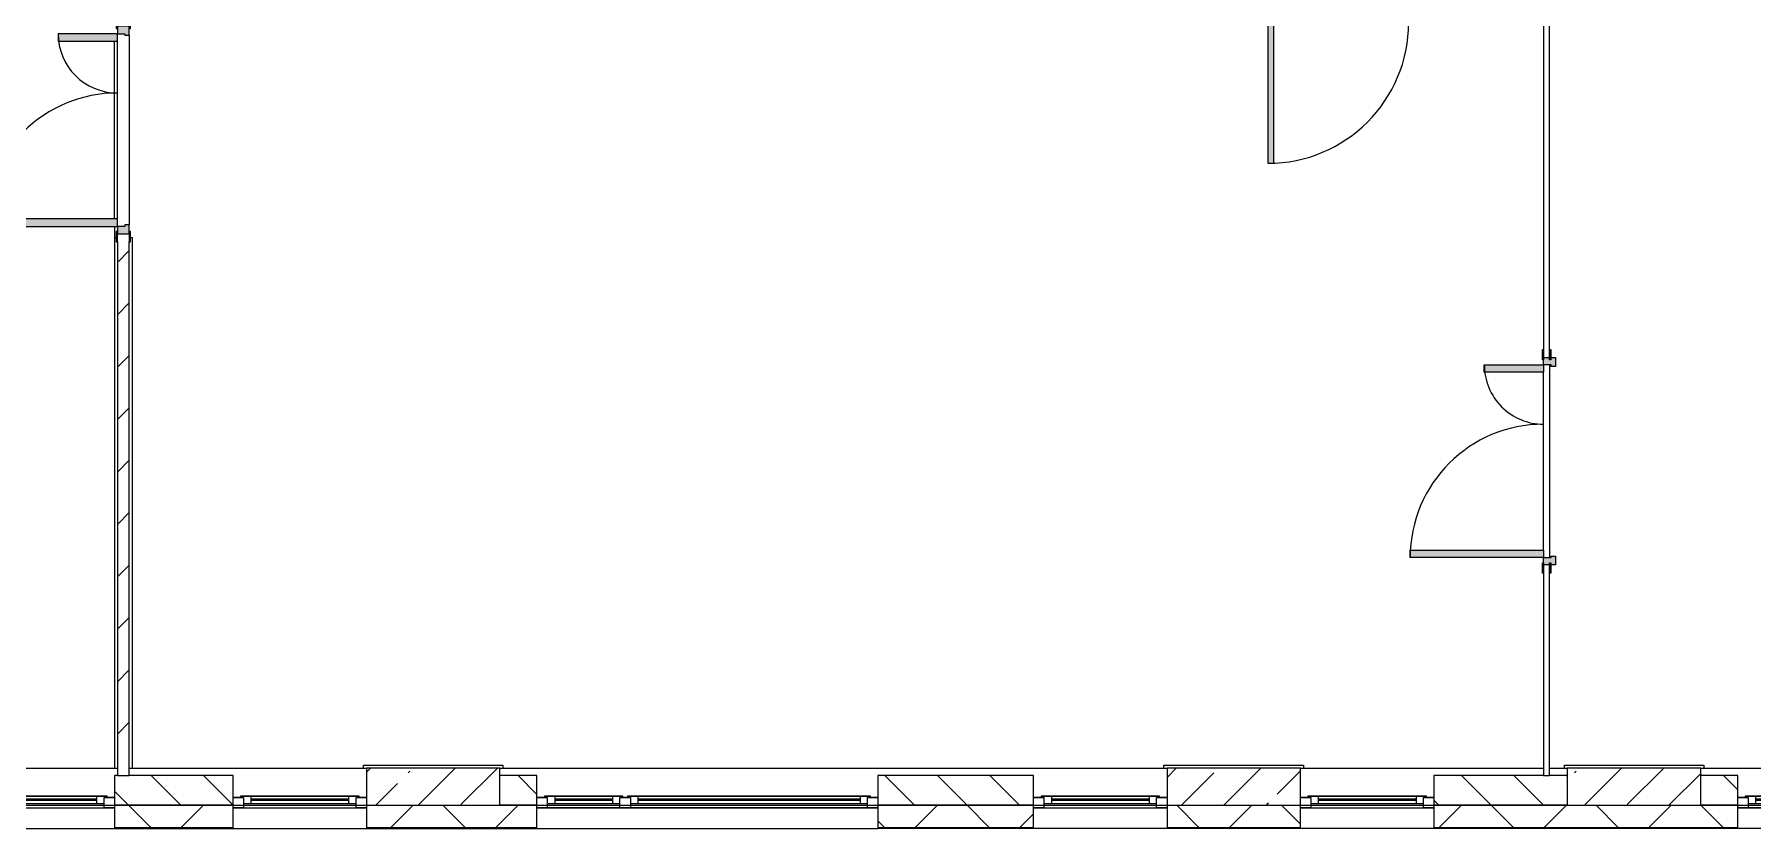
# Model space of a CAD drawing. Header units: millimetres. Extents: x 35378 to 237579, y -8553 to 29000.
# Drawn here: x 199785 to 211375, y -258 to 5100 of the extents above; entities that cross this region are included whole.
import ezdxf

# ---------------------------------------------------------------- set-up
doc = ezdxf.new("R2010")
doc.units = ezdxf.units.MM
for name, color, linetype, lineweight, true_color in [('A-DOOR-1', 7, 'Continuous', 5, 0xaaaaaa), ('A-DOOR-2', 7, 'Continuous', 5, 0xe2e2e2), ('A-DOOR-FRAM-1', 7, 'Continuous', 5, 0xe2e2e2), ('A-DOOR-FRAM-2', 7, 'Continuous', 5, 0xaaaaaa), ('A-FLOR-2', 7, 'Continuous', 5, 0xaaaaaa)]:
    doc.layers.add(name, color=color, linetype=linetype, lineweight=lineweight, true_color=true_color)
for name, color, linetype, lineweight in [('A-GLAZ-2', 7, 'Continuous', 5), ('A-WALL', 7, 'Continuous', 9), ('A-WALL-4', 7, 'Continuous', 5), ('I-WALL-3', 7, 'Continuous', 5), ('S-COLS-1', 7, 'Continuous', 5)]:
    doc.layers.add(name, color=color, linetype=linetype, lineweight=lineweight)

# ---------------------------------------------------------------- blocks, each defined once
blk = doc.blocks.new('BSC_Колонна _Прямоугольная - 250х900-23282983-3_5_2_птичка')
at = {"layer": 'S-COLS-1'}
h = blk.add_hatch(dxfattribs=at)
h.set_pattern_fill('FP_123', color=256, style=0, pattern_type=2)
h.set_pattern_definition([(45, (-99480, -25), (-285.1231, 285.1231), []), (45, (-99194.88, -25), (-285.1231, 285.1231), [504.031, -100.806, 16.764, -84.042])])
h.paths.add_polyline_path([(450, -125), (450, 125), (-450, 125), (-450, -125), (267, -125)])
for p, q in [((450, 125), (-450, 125)), ((-450, 125), (-450, -125)), ((450, -125), (450, 125)), ((-450, -125), (450, -125))]:
    blk.add_line(p, q, dxfattribs=at)
blk = doc.blocks.new('110_Дверь_СКБ_1Ст_Внутренняя1 - Д-7а_л__950x2100h_Туалет-V95-3_5_2_птичка')
at = {"layer": 'A-DOOR-1'}
h = blk.add_hatch(dxfattribs=at)
h.set_pattern_fill('FP_125', color=256, style=0, pattern_type=2)
h.set_pattern_definition([(135, (1776.41, 174.685), (-14.14214, -14.14214), []), (225, (1776.41, 174.685), (14.14214, -14.14214), [])])
h.paths.add_polyline_path([(537.5, 110), (512.5, 110), (512.5, -110), (537.5, -110)])
at = {"layer": 'A-DOOR-2'}
h = blk.add_hatch(color=256, dxfattribs=at)
h.paths.add_polyline_path([(487.5, 110), (487.5, 70), (477.5, 70), (477.5, 30), (512.5, 30), (512.5, 110)])
h.paths.add_polyline_path([(-462.5, 110), (-487.5, 110), (-487.5, 30), (-452.5, 30), (-452.5, 70), (-462.5, 70)])
at = {"layer": 'A-DOOR-FRAM-1'}
for points in [[(487.5, 1060), (447.5, 1060), (450.2, 110), (487.5, 110), (487.5, 1009.5)], [(-542.5, 118), (-542.5, 110), (-472.5, 110), (-472.5, 118)], [(567.5, 118), (497.5, 118), (497.5, 110), (567.5, 110)], [(-472.5, 30), (-487.5, 30), (-487.5, -110), (-472.5, -110)], [(512.5, 30), (497.5, 30), (497.5, -110), (512.5, -110)], [(-542.5, -110), (-542.5, -118), (-472.5, -118), (-472.5, -110)], [(567.5, -110), (497.5, -110), (497.5, -118), (567.5, -118)]]:
    blk.add_hatch(color=256, dxfattribs=at).paths.add_polyline_path(points)
at = {"layer": 'A-DOOR-FRAM-2'}
h = blk.add_hatch(dxfattribs=at)
h.set_pattern_fill('FP_126', color=256, style=0, pattern_type=2)
h.set_pattern_definition([(45, (-346.384, 174.685), (-14.1421, 14.1421), []), (135, (-346.384, 174.685), (-14.1421, -14.1421), [])])
h.paths.add_polyline_path([(-487.5, 110), (-512.5, 110), (-512.5, -110), (-487.5, -110)])
at = {"layer": 'A-DOOR-1'}
for p, q in [((487.5, 1060), (447.5, 1060)), ((447.5, 1060), (447.5, 110)), ((487.5, 110), (487.5, 1060)), ((447.5, 110), (487.5, 110))]:
    blk.add_line(p, q, dxfattribs=at)
blk.add_arc((487.5, 110), 950, 90, 180, dxfattribs=at)
at = {"layer": 'A-DOOR-FRAM-2'}
for p, q in [((-472.5, 118), (-542.5, 118)), ((-542.5, 118), (-542.5, 110)), ((-472.5, 110), (-472.5, 118)), ((567.5, 118), (497.5, 118)), ((497.5, 118), (497.5, 110)), ((567.5, 110), (567.5, 118)), ((-542.5, 110), (-472.5, 110)), ((-487.5, 110), (-512.5, 110)), ((-512.5, 110), (-512.5, -110)), ((-462.5, 110), (-487.5, 110)), ((-487.5, 110), (-487.5, 30)), ((-487.5, -110), (-487.5, 110)), ((-472.5, 110), (-487.5, 110)), ((-487.5, 110), (-487.5, 109)), ((-487.5, 109), (-472.5, 109)), ((-487.5, 30), (-452.5, 30)), ((-472.5, 30), (-487.5, 30)), ((-487.5, 30), (-487.5, -110)), ((-472.5, 109), (-472.5, 110)), ((-472.5, -110), (-472.5, 30)), ((-462.5, 70), (-462.5, 110)), ((-452.5, 70), (-462.5, 70)), ((-452.5, 30), (-452.5, 70)), ((487.5, 70), (477.5, 70)), ((477.5, 70), (477.5, 30)), ((477.5, 30), (512.5, 30)), ((487.5, 110), (487.5, 70)), ((512.5, 110), (487.5, 110)), ((512.5, 110), (497.5, 110)), ((497.5, 110), (497.5, 109)), ((497.5, 110), (567.5, 110)), ((497.5, 109), (512.5, 109)), ((512.5, 30), (497.5, 30)), ((497.5, 30), (497.5, -110)), ((512.5, 30), (512.5, 110)), ((537.5, 110), (512.5, 110)), ((512.5, 110), (512.5, -110)), ((512.5, 109), (512.5, 110)), ((512.5, -110), (512.5, 30)), ((537.5, -110), (537.5, 110)), ((-472.5, -110), (-542.5, -110)), ((-542.5, -110), (-542.5, -118)), ((-512.5, -110), (-487.5, -110)), ((-487.5, -110), (-472.5, -110)), ((-472.5, -118), (-472.5, -110)), ((497.5, -110), (512.5, -110)), ((567.5, -110), (497.5, -110)), ((497.5, -110), (497.5, -118)), ((512.5, -110), (537.5, -110)), ((567.5, -118), (567.5, -110)), ((-542.5, -118), (-472.5, -118)), ((497.5, -118), (567.5, -118))]:
    blk.add_line(p, q, dxfattribs=at)
blk = doc.blocks.new('110_Дверь_СКБ_2Ст - Д-5_п_ Из игровой в коридор-32215844-3_5_2_птичка')
at = {"layer": 'A-DOOR-2'}
for points in [[(-638, 40), (-588, 40), (-588, 940), (-638, 940)], [(612, 440), (612, 40), (662, 40), (662, 440)]]:
    blk.add_hatch(color=256, dxfattribs=at).paths.add_polyline_path(points)
h = blk.add_hatch(color=256, dxfattribs=at)
h.paths.add_polyline_path([(-688, 40), (-688, -40), (-628, -40), (-628, -10), (-638, -10), (-638, 40)])
h.paths.add_polyline_path([(652, -40), (712, -40), (712, 40), (662, 40), (662, -10), (652, -10)])
at = {"layer": 'A-DOOR-FRAM-1'}
for points in [[(-742, 40), (-672, 40), (-672, 48), (-742, 48)], [(698, 40), (768, 40), (768, 48), (698, 48)], [(-742, -48), (-672, -48), (-672, -40), (-742, -40)], [(698, -48), (768, -48), (768, -40), (698, -40)]]:
    blk.add_hatch(color=256, dxfattribs=at).paths.add_polyline_path(points)
at = {"layer": 'A-DOOR-1'}
for p, q in [((-638, 940), (-638, 40)), ((-588, 940), (-638, 940)), ((-588, 40), (-588, 940)), ((662, 440), (612, 440)), ((612, 440), (612, 40)), ((662, 40), (662, 440)), ((-638, 40), (-588, 40)), ((612, 40), (662, 40))]:
    blk.add_line(p, q, dxfattribs=at)
for centre, radius, start, end in [((-638, 40), 900, 0, 90), ((662, 40), 400, 90, 180)]:
    blk.add_arc(centre, radius, start, end, dxfattribs=at)
at = {"layer": 'A-DOOR-FRAM-2'}
for p, q in [((-672, 48), (-742, 48)), ((-742, 48), (-742, 40)), ((-742, 40), (-672, 40)), ((-638, 40), (-688, 40)), ((-688, 40), (-688, -40)), ((-672, 40), (-672, 48)), ((-638, -10), (-638, 40)), ((662, 40), (662, -10)), ((712, 40), (662, 40)), ((768, 48), (698, 48)), ((698, 48), (698, 40)), ((698, 40), (768, 40)), ((712, -40), (712, 40)), ((768, 40), (768, 48)), ((-672, -40), (-742, -40)), ((-742, -40), (-742, -48)), ((-742, -48), (-672, -48)), ((-688, -40), (-628, -40)), ((-672, -39), (-688, -39)), ((-688, -39), (-688, -40)), ((-688, -40), (-672, -40)), ((-672, -40), (-672, -39)), ((-672, -48), (-672, -40)), ((-628, -10), (-638, -10)), ((-628, -40), (-628, -10)), ((662, -10), (652, -10)), ((652, -10), (652, -40)), ((652, -40), (712, -40)), ((712, -39), (698, -39)), ((698, -39), (698, -40)), ((698, -40), (712, -40)), ((768, -40), (698, -40)), ((698, -40), (698, -48)), ((698, -48), (768, -48)), ((712, -40), (712, -39)), ((768, -48), (768, -40))]:
    blk.add_line(p, q, dxfattribs=at)
blk = doc.blocks.new('BSC_Колонна _Прямоугольная - 250х900-V97-3_5_2_птичка')
at = {"layer": 'S-COLS-1'}
h = blk.add_hatch(dxfattribs=at)
h.set_pattern_fill('FP_127', color=256, style=0, pattern_type=2)
h.set_pattern_definition([(45, (-94080, -25), (-285.1231, 285.1231), []), (45, (-93794.88, -25), (-285.1231, 285.1231), [504.031, -100.806, 16.764, -84.042])])
h.paths.add_polyline_path([(450, -125), (450, 125), (-450, 125), (-450, -125), (74, -125)])
for p, q in [((450, 125), (-450, 125)), ((-450, 125), (-450, -125)), ((450, -125), (450, 125)), ((-450, -125), (450, -125))]:
    blk.add_line(p, q, dxfattribs=at)
blk = doc.blocks.new('BSC_Колонна _Прямоугольная - 250х900-V98-3_5_2_птичка')
at = {"layer": 'S-COLS-1'}
h = blk.add_hatch(dxfattribs=at)
h.set_pattern_fill('FP_128', color=256, style=0, pattern_type=2)
h.set_pattern_definition([(45, (-102180, -25), (-285.1231, 285.1231), []), (45, (-101894.88, -25), (-285.1231, 285.1231), [504.031, -100.806, 16.764, -84.042])])
h.paths.add_polyline_path([(450, -125), (450, 125), (-450, 125), (-450, -125), (364, -125)])
for p, q in [((450, 125), (-450, 125)), ((-450, 125), (-450, -125)), ((450, -125), (450, 125)), ((-450, -125), (450, -125))]:
    blk.add_line(p, q, dxfattribs=at)
blk = doc.blocks.new('120_Окно_СКБ_1Ст - 120_Окно_СКБ_1Ст 900х2500_h_ с форточкой-V99-3_5_2_птичка')
at = {"layer": 'A-GLAZ-2'}
for p, q in [((-450, -127), (-450, -57)), ((-450, -57), (-380, -57)), ((450, -57), (-450, -57)), ((-380, -57), (-380, -127)), ((380, -87), (-380, -87)), ((-380, -87), (-380, -127)), ((-330, -137), (-330, -87)), ((-330, -107), (330, -107)), ((330, -137), (330, -87)), ((380, -127), (380, -57)), ((380, -57), (450, -57)), ((380, -127), (380, -87)), ((450, -57), (450, -127)), ((-380, -127), (-450, -127)), ((-450, -127), (-400, -127)), ((-380, -127), (-400, -127)), ((-400, -127), (-400, -137)), ((-400, -137), (400, -137)), ((400, -137), (-400, -137)), ((330, -117), (-330, -117)), ((450, -127), (380, -127)), ((400, -127), (380, -127)), ((400, -127), (450, -127)), ((400, -137), (400, -127))]:
    blk.add_line(p, q, dxfattribs=at)
blk = doc.blocks.new('120_Окно_СКБ_2Ст_Фрамуга сверху - 120_Окно_СКБ_2Ст_2300х2500_h_ ДОО-19727959-3_5_2_птичка')
at = {"layer": 'A-GLAZ-2'}
for p, q in [((-1150, -127), (-1150, -57)), ((-1150, -57), (-1080, -57)), ((1150, -57), (-1150, -57)), ((-1080, -57), (-1080, -127)), ((-1080, -57), (1080, -57)), ((520, -87), (-1080, -87)), ((-1080, -87), (-1080, -127)), ((-1030, -137), (-1030, -87)), ((-1030, -107), (470, -107)), ((470, -137), (470, -87)), ((520, -127), (520, -57)), ((520, -57), (590, -57)), ((520, -127), (520, -87)), ((590, -57), (590, -127)), ((1080, -87), (590, -87)), ((590, -87), (590, -127)), ((640, -137), (640, -87)), ((640, -107), (1030, -107)), ((1030, -137), (1030, -87)), ((1080, -127), (1080, -57)), ((1080, -57), (1150, -57)), ((1080, -127), (1080, -87)), ((1150, -57), (1150, -127)), ((-1080, -127), (-1150, -127)), ((-1150, -127), (-1100, -127)), ((-1080, -127), (-1100, -127)), ((-1100, -127), (-1100, -137)), ((-1100, -137), (540, -137)), ((540, -137), (-1100, -137)), ((470, -117), (-1030, -117)), ((590, -127), (520, -127)), ((540, -127), (520, -127)), ((540, -127), (570, -127)), ((540, -127), (570, -127)), ((540, -137), (540, -127)), ((590, -127), (570, -127)), ((570, -127), (570, -137)), ((570, -137), (1100, -137)), ((1100, -137), (570, -137)), ((1030, -117), (640, -117)), ((1150, -127), (1080, -127)), ((1100, -127), (1080, -127)), ((1100, -127), (1150, -127)), ((1100, -137), (1100, -127))]:
    blk.add_line(p, q, dxfattribs=at)
blk = doc.blocks.new('120_Окно_СКБ_1Ст - 120_Окно_СКБ_1Ст 900х2500_h_ с форточкой-V100-3_5_2_птичка')
at = {"layer": 'A-GLAZ-2'}
for p, q in [((-450, -127), (-450, -57)), ((-450, -57), (-380, -57)), ((450, -57), (-450, -57)), ((-380, -57), (-380, -127)), ((380, -87), (-380, -87)), ((-380, -87), (-380, -127)), ((-330, -137), (-330, -87)), ((-330, -107), (330, -107)), ((330, -137), (330, -87)), ((380, -127), (380, -57)), ((380, -57), (450, -57)), ((380, -127), (380, -87)), ((450, -57), (450, -127)), ((-380, -127), (-450, -127)), ((-450, -127), (-400, -127)), ((-380, -127), (-400, -127)), ((-400, -127), (-400, -137)), ((-400, -137), (400, -137)), ((400, -137), (-400, -137)), ((330, -117), (-330, -117)), ((450, -127), (380, -127)), ((400, -127), (380, -127)), ((400, -127), (450, -127)), ((400, -137), (400, -127))]:
    blk.add_line(p, q, dxfattribs=at)
blk = doc.blocks.new('120_Окно_СКБ_1Ст - 120_Окно_СКБ_1Ст 900х2500_h_ с форточкой-22876038-3_5_2_птичка')
at = {"layer": 'A-GLAZ-2'}
for p, q in [((-450, -127), (-450, -57)), ((-450, -57), (-380, -57)), ((450, -57), (-450, -57)), ((-380, -57), (-380, -127)), ((380, -87), (-380, -87)), ((-380, -87), (-380, -127)), ((-330, -137), (-330, -87)), ((-330, -107), (330, -107)), ((330, -137), (330, -87)), ((380, -127), (380, -57)), ((380, -57), (450, -57)), ((380, -127), (380, -87)), ((450, -57), (450, -127)), ((-380, -127), (-450, -127)), ((-450, -127), (-400, -127)), ((-380, -127), (-400, -127)), ((-400, -127), (-400, -137)), ((-400, -137), (400, -137)), ((400, -137), (-400, -137)), ((330, -117), (-330, -117)), ((450, -127), (380, -127)), ((400, -127), (380, -127)), ((400, -127), (450, -127)), ((400, -137), (400, -127))]:
    blk.add_line(p, q, dxfattribs=at)
blk = doc.blocks.new('110_Дверь_СКБ_2Ст - Д-5_п__в составе перегородки _не входит в спец__-32680317-3_5_2_птичка')
at = {"layer": 'A-DOOR-2'}
h = blk.add_hatch(color=256, dxfattribs=at)
h.paths.add_polyline_path([(712, -20), (712, 60), (652, 60), (652, 30), (662, 30), (662, -20)])
h.paths.add_polyline_path([(-628, 60), (-688, 60), (-688, -20), (-638, -20), (-638, 30), (-628, 30)])
for points in [[(-588, -420), (-588, -20), (-638, -20), (-638, -420)], [(662, -920), (662, -20), (612, -20), (612, -920)]]:
    blk.add_hatch(color=256, dxfattribs=at).paths.add_polyline_path(points)
at = {"layer": 'A-DOOR-FRAM-1'}
for points in [[(-672, 28), (-742, 28), (-742, 20), (-672, 20)], [(768, 28), (698, 28), (698, 20), (768, 20)], [(-672, -20), (-742, -20), (-742, -28), (-672, -28)], [(768, -20), (698, -20), (698, -28), (768, -28)]]:
    blk.add_hatch(color=256, dxfattribs=at).paths.add_polyline_path(points)
at = {"layer": 'A-DOOR-1'}
for p, q in [((-638, -20), (-588, -20)), ((-638, -420), (-638, -20)), ((-588, -20), (-588, -420)), ((612, -20), (662, -20)), ((612, -920), (612, -20)), ((662, -20), (662, -920)), ((-588, -420), (-638, -420)), ((662, -920), (612, -920))]:
    blk.add_line(p, q, dxfattribs=at)
for centre, radius, start, end in [((-638, -20), 400, 270, 0), ((662, -20), 900, 180, 270)]:
    blk.add_arc(centre, radius, start, end, dxfattribs=at)
at = {"layer": 'A-DOOR-FRAM-2'}
for p, q in [((-742, 28), (-672, 28)), ((-742, 20), (-742, 28)), ((-672, 20), (-742, 20)), ((-688, 60), (-628, 60)), ((-688, -20), (-688, 60)), ((-688, 20), (-672, 20)), ((-688, 19), (-688, 20)), ((-672, 19), (-688, 19)), ((-672, 28), (-672, 20)), ((-672, 20), (-672, 19)), ((-638, 30), (-638, -20)), ((-628, 30), (-638, 30)), ((-628, 60), (-628, 30)), ((652, 60), (712, 60)), ((652, 30), (652, 60)), ((662, 30), (652, 30)), ((662, -20), (662, 30)), ((698, 20), (698, 28)), ((698, 28), (768, 28)), ((698, 19), (698, 20)), ((698, 20), (712, 20)), ((768, 20), (698, 20)), ((712, 19), (698, 19)), ((712, 60), (712, -20)), ((712, 20), (712, 19)), ((768, 28), (768, 20)), ((-742, -20), (-672, -20)), ((-742, -28), (-742, -20)), ((-672, -28), (-742, -28)), ((-638, -20), (-688, -20)), ((-672, -20), (-672, -28)), ((712, -20), (662, -20)), ((698, -28), (698, -20)), ((698, -20), (768, -20)), ((768, -28), (698, -28)), ((768, -20), (768, -28))]:
    blk.add_line(p, q, dxfattribs=at)

msp = doc.modelspace()

# ---------------------------------------------------------------- hatches: boundary and pattern name
at = {"layer": 'A-WALL-4'}
h = msp.add_hatch(dxfattribs=at)
h.set_pattern_fill('FP_96', color=256, style=0, pattern_type=2)
h.set_pattern_definition([(135, (108394.95, 0), (-176.7767, -176.7767), [])])
h.paths.add_polyline_path([(229582.5, -100), (229824.9, -100), (229824.9, 100), (229524.9, 100), (229524.9, -100)])
h.paths.add_polyline_path([(224374.9, -100), (225424.9, -100), (225424.9, 100), (224374.9, 100)])
h.paths.add_polyline_path([(227224.9, -100), (227724.9, -100), (227724.9, 100), (227224.9, 100)])
h.paths.add_polyline_path([(222074.9, -100), (222074.9, 100), (221824.9, 100), (221824.9, -100)])
h.paths.add_polyline_path([(217324.9, -100), (218224.9, -100), (218224.9, 100), (217324.9, 100)])
h.paths.add_polyline_path([(213735.4, -100), (214624.9, -100), (214624.9, 100), (213574.9, 100), (213574.9, -100)])
h.paths.add_polyline_path([(219124.9, -100), (220024.9, -100), (220024.9, 100), (219124.9, 100)])
h.paths.add_polyline_path([(211274.9, -100), (211274.9, 100), (211024.9, 100), (211024.9, -100)])
h.paths.add_polyline_path([(210124.9, -100), (210124.9, 100), (209224.9, 100), (209224.9, -100), (210006.6, -100)])
h.paths.add_polyline_path([(202924.9, -100), (203174.9, -100), (203174.9, 100), (202924.9, 100), (202924.9, 56.5)])
h.paths.add_polyline_path([(200684.8, -100), (201124.9, -100), (201124.9, 100), (200324.9, 100), (200324.9, -100)])
h.paths.add_polyline_path([(206277.9, -100), (206524.9, -100), (206524.9, 100), (205474.9, 100), (205474.9, -100)])
h = msp.add_hatch(dxfattribs=at)
h.set_pattern_fill('FP_98', color=256, style=0, pattern_type=2)
h.set_pattern_definition([(45, (108394.95, 0), (-353.5534, 353.5534), []), (135, (108394.95, 0), (-353.5534, -353.5534), [])])
h.paths.add_polyline_path([(232124.9, -250), (233474.9, -250), (233474.9, -100), (232124.9, -100)])
h.paths.add_polyline_path([(219328.5, -250), (220024.9, -250), (220024.9, -100), (219124.9, -100), (219124.9, -250)])
h.paths.add_polyline_path([(220924.9, -250), (222074.9, -250), (222074.9, -100), (220924.9, -100)])
h.paths.add_polyline_path([(229824.9, -250), (229824.9, -100), (228624.9, -100), (228624.9, -250), (229582.5, -250)])
h.paths.add_polyline_path([(218224.9, -250), (218224.9, -100), (217324.9, -100), (217324.9, -250), (217464.1, -250)])
h.paths.add_polyline_path([(224374.9, -250), (225424.9, -250), (225424.9, -100), (224374.9, -100)])
h.paths.add_polyline_path([(227724.9, -250), (227724.9, -100), (226324.9, -100), (226324.9, -250), (227718.2, -250)])
h.paths.add_polyline_path([(211274.9, -250), (211274.9, -100), (209224.9, -100), (209224.9, -250), (210938.8, -250)])
h.paths.add_polyline_path([(214624.9, -250), (214624.9, -100), (213574.9, -100), (213574.9, -250), (213735.4, -250)])
h.paths.add_polyline_path([(215524.9, -250), (216424.9, -250), (216424.9, -100), (215524.9, -100)])
h.paths.add_polyline_path([(208324.9, -250), (208324.9, -100), (207424.9, -100), (207424.9, -250), (208142.3, -250)])
h.paths.add_polyline_path([(206277.9, -250), (206524.9, -250), (206524.9, -100), (205474.9, -100), (205474.9, -250)])
h.paths.add_polyline_path([(201124.9, -250), (201124.9, -100), (200324.9, -100), (200324.9, -250), (200684.8, -250)])
h.paths.add_polyline_path([(203174.9, -250), (203174.9, -100), (202024.9, -100), (202024.9, -250), (202924.9, -250)])
h.paths.add_polyline_path([(199424.9, -250), (199424.9, -100), (197604.9, -100), (197604.9, -250), (199286.5, -250)])
at = {"layer": 'I-WALL-3'}
h = msp.add_hatch(dxfattribs=at)
h.set_pattern_fill('FP_99', color=256, style=0, pattern_type=2)
h.set_pattern_definition([(45, (108394.95, 0), (-176.7767, 176.7767), [])])
h.paths.add_polyline_path([(200424.9, 100), (200424.9, 3755), (200344.9, 3755), (200344.9, 100)])
h.paths.add_polyline_path([(200424.9, 5155), (200424.9, 10400), (200344.9, 10400), (200344.9, 5155), (200394.9, 5155)])

# ---------------------------------------------------------------- linework, layer by layer
at = {"layer": 'A-FLOR-2'}
for p, q in [((200324.9, 3855), (200324.9, 5055)), ((200324.9, 3805), (200324.9, 150)), ((200324.9, 3730), (200336.9, 3730)), ((200432.9, 3730), (200444.9, 3730)), ((200444.9, 3730), (200444.9, 150)), ((202004.4, 150), (202004.4, 170)), ((202004.4, 170), (202944.4, 170)), ((202944.4, 170), (202944.4, 150)), ((207404.4, 150), (207404.4, 170)), ((207404.4, 170), (208344.4, 170)), ((208344.4, 170), (208344.4, 150)), ((210104.9, 150), (210104.9, 170)), ((210104.9, 170), (211044.9, 170)), ((211044.9, 170), (211044.9, 150))]:
    msp.add_line(p, q, dxfattribs=at)
at = {"layer": 'A-WALL'}
for p, q in [((200344.9, 100), (200424.9, 100)), ((209964.9, 100), (210004.9, 100)), ((200324.9, -100), (201124.9, -100)), ((201124.9, -100), (200324.9, -100)), ((202924.9, -100), (203174.9, -100)), ((203174.9, -100), (202924.9, -100)), ((205474.9, -100), (206524.9, -100)), ((206524.9, -100), (205474.9, -100)), ((209224.9, -100), (210124.9, -100)), ((210124.9, -100), (209224.9, -100)), ((211024.9, -100), (211274.9, -100)), ((211274.9, -100), (211024.9, -100)), ((200324.9, -250), (201124.9, -250)), ((200324.9, -253), (201124.9, -253)), ((202024.9, -250), (203174.9, -250)), ((202024.9, -253), (203174.9, -253)), ((205474.9, -250), (206524.9, -250)), ((205474.9, -253), (206524.9, -253)), ((207424.9, -250), (208324.9, -250)), ((207424.9, -253), (208324.9, -253)), ((209224.9, -250), (211274.9, -250)), ((209224.9, -253), (211274.9, -253))]:
    msp.add_line(p, q, dxfattribs=at)
at = {"layer": 'A-WALL-4'}
for p, q in [((200344.9, 100), (200324.9, 100)), ((200324.9, 100), (200324.9, -258)), ((201124.9, 100), (200424.9, 100)), ((201124.9, -258), (201124.9, 100)), ((203174.9, 100), (202924.9, 100)), ((203174.9, -258), (203174.9, 100)), ((206524.9, 100), (205474.9, 100)), ((205474.9, 100), (205474.9, -258)), ((206524.9, -258), (206524.9, 100)), ((209964.9, 100), (209224.9, 100)), ((209224.9, 100), (209224.9, -258)), ((210124.9, 100), (210004.9, 100)), ((211274.9, 100), (211024.9, 100)), ((211274.9, -258), (211274.9, 100)), ((199445.4, -100), (200324.9, -100)), ((201124.9, -100), (202024.9, -100)), ((202024.9, -100), (202024.9, -258)), ((203174.9, -100), (205474.9, -100)), ((206524.9, -100), (207424.9, -100)), ((207424.9, -100), (207424.9, -258)), ((208324.9, -258), (208324.9, -100)), ((208324.9, -100), (209224.9, -100)), ((211274.9, -100), (213574.9, -100)), ((197596.9, -258), (205474.9, -258)), ((218224.9, -258), (205474.9, -258))]:
    msp.add_line(p, q, dxfattribs=at)
at = {"layer": 'I-WALL-3'}
for p, q in [((210004.9, 2975), (210004.9, 10400)), ((209964.9, 5180), (209964.9, 2975)), ((200344.9, 3855), (200344.9, 5055)), ((200424.9, 5095), (200424.9, 3815)), ((200344.9, 3700), (200344.9, 100)), ((200424.9, 100), (200424.9, 3700)), ((209964.9, 1620), (209964.9, 2820)), ((210004.9, 2870), (210004.9, 1570)), ((209964.9, 1465), (209964.9, 100)), ((210004.9, 100), (210004.9, 1465)), ((199445.4, 150), (200344.9, 150)), ((200424.9, 150), (202024.9, 150)), ((202924.9, 150), (207424.9, 150)), ((208324.9, 150), (209964.9, 150)), ((210004.9, 150), (210124.9, 150)), ((211024.9, 150), (215524.9, 150))]:
    msp.add_line(p, q, dxfattribs=at)

# ---------------------------------------------------------------- block references
at = {"layer": 'A-DOOR-1'}
for name, p, rotation in [('110_Дверь_СКБ_1Ст_Внутренняя1 - Д-7а_л__950x2100h_Туалет-V95-3_5_2_птичка', (208592.4, 5290), 180), ('110_Дверь_СКБ_2Ст - Д-5_п_ Из игровой в коридор-32215844-3_5_2_птичка', (200384.9, 4442.5), 89.99999999999991), ('110_Дверь_СКБ_2Ст - Д-5_п__в составе перегородки _не входит в спец__-32680317-3_5_2_птичка', (209984.9, 2232.5), 270)]:
    msp.add_blockref(name, p, dxfattribs=dict(at, rotation=rotation))
at = {"layer": 'A-GLAZ-2', "rotation": 180}
for name, p in [('120_Окно_СКБ_1Ст - 120_Окно_СКБ_1Ст 900х2500_h_ с форточкой-V99-3_5_2_птичка', (199874.9, -175)), ('120_Окно_СКБ_1Ст - 120_Окно_СКБ_1Ст 900х2500_h_ с форточкой-22876038-3_5_2_птичка', (201574.9, -175)), ('120_Окно_СКБ_2Ст_Фрамуга сверху - 120_Окно_СКБ_2Ст_2300х2500_h_ ДОО-19727959-3_5_2_птичка', (204324.9, -175)), ('120_Окно_СКБ_1Ст - 120_Окно_СКБ_1Ст 900х2500_h_ с форточкой-V100-3_5_2_птичка', (206974.9, -175)), ('120_Окно_СКБ_1Ст - 120_Окно_СКБ_1Ст 900х2500_h_ с форточкой-22876038-3_5_2_птичка', (208774.9, -175)), ('120_Окно_СКБ_2Ст_Фрамуга сверху - 120_Окно_СКБ_2Ст_2300х2500_h_ ДОО-19727959-3_5_2_птичка', (212424.9, -175))]:
    msp.add_blockref(name, p, dxfattribs=at)
at = {"layer": 'S-COLS-1'}
for name, p in [('BSC_Колонна _Прямоугольная - 250х900-V97-3_5_2_птичка', (202474.9, 25)), ('BSC_Колонна _Прямоугольная - 250х900-23282983-3_5_2_птичка', (207874.9, 25)), ('BSC_Колонна _Прямоугольная - 250х900-V98-3_5_2_птичка', (210574.9, 25))]:
    msp.add_blockref(name, p, dxfattribs=at)

doc.saveas('drawing.dxf')
